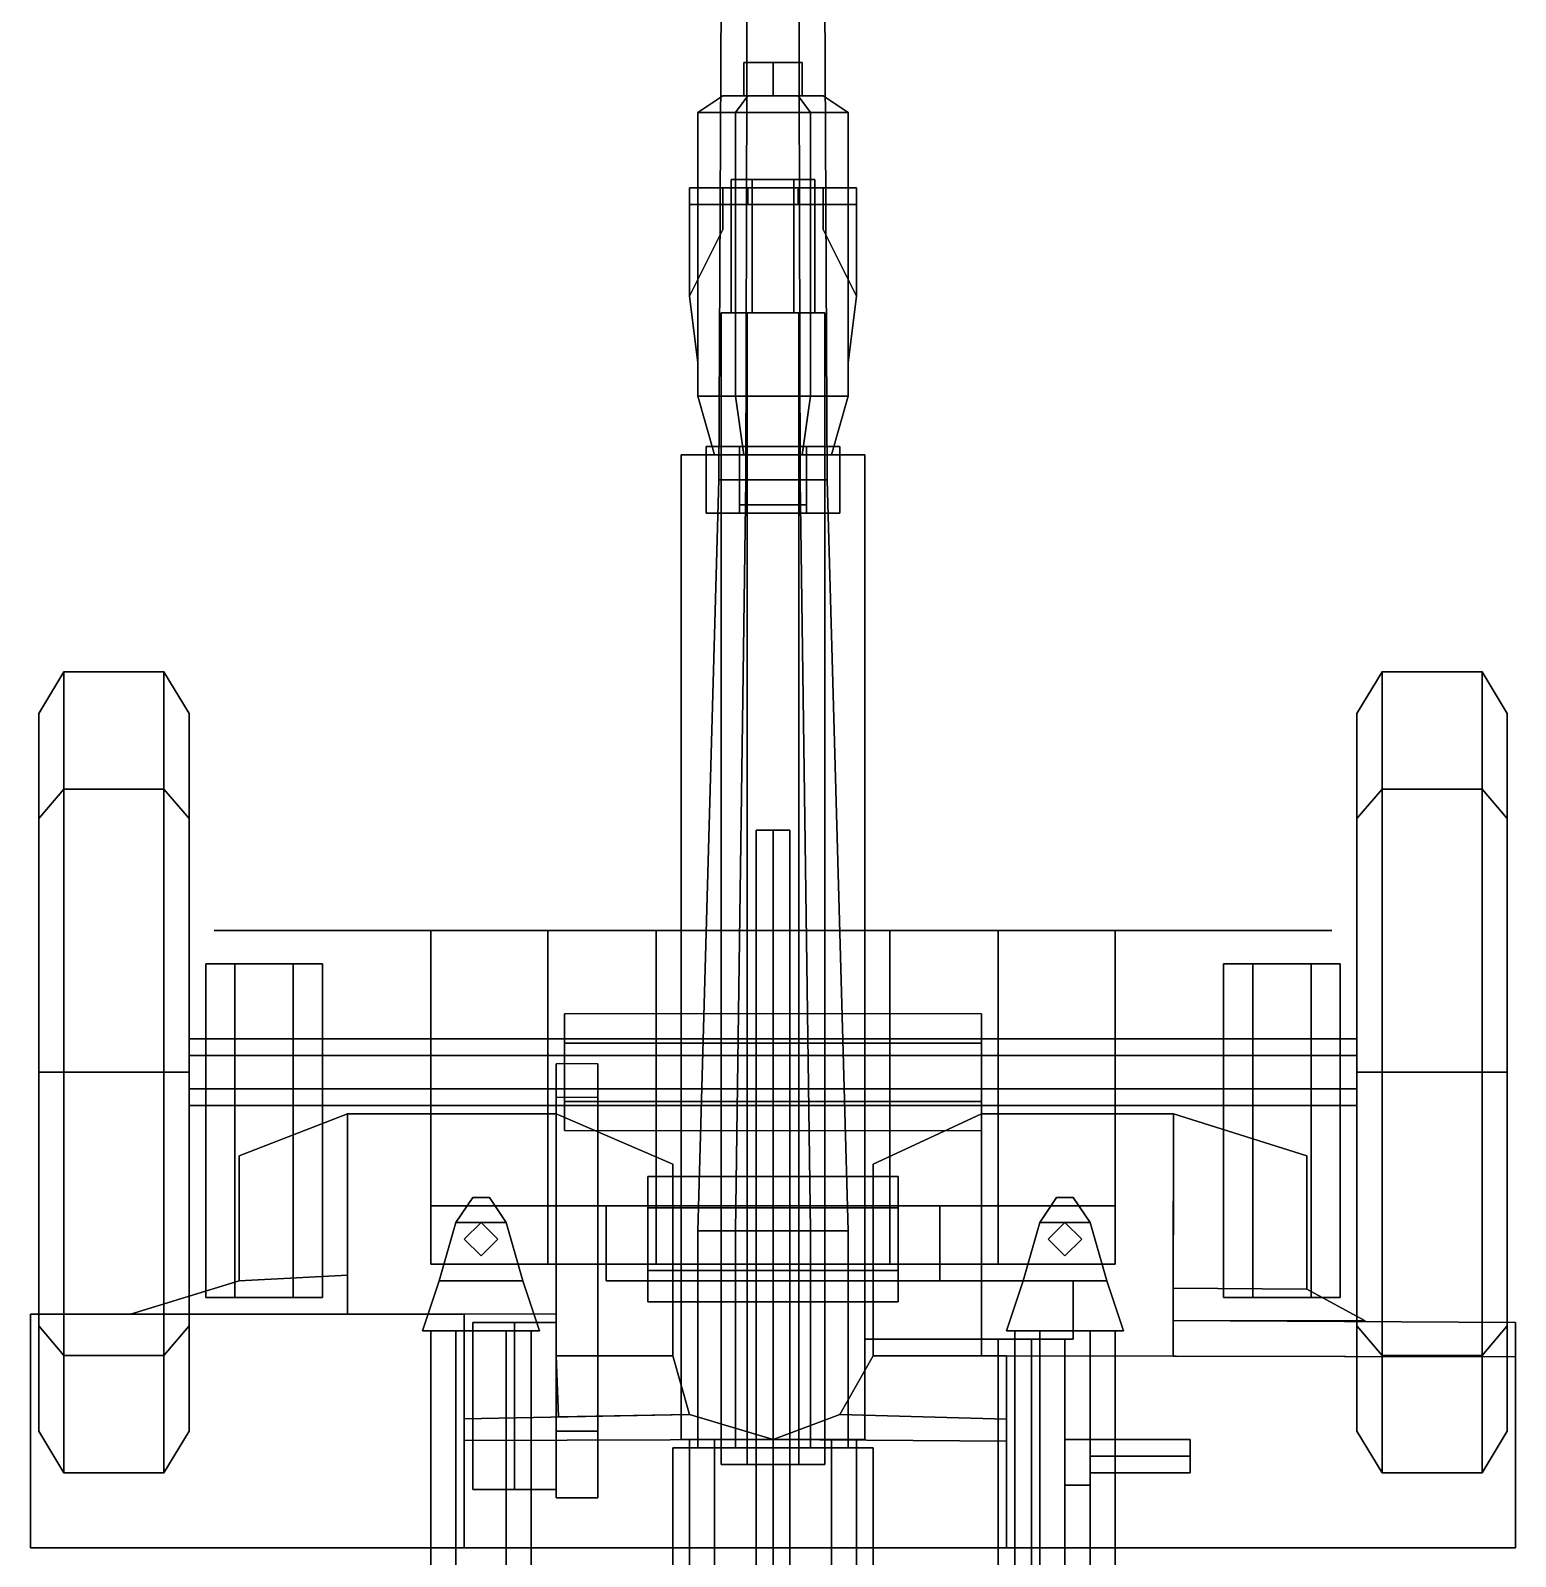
# Model space of a CAD drawing. Extents: x -0.89 to 0.89, y -3.56 to 4.01.
# Drawn here: x -0.89 to 0.89, y -0.38 to 1.448 of the extents above; entities that cross this region are included whole.
import ezdxf

# ---------------------------------------------------------------- set-up
doc = ezdxf.new("R2010")
doc.units = 0
doc.layers.get('0').update_dxf_attribs({"linetype": 'CONTINUOUS'})
for name, color, linetype in [('GUN', 1, 'CONTINUOUS'), ('GUNLEGS', 6, 'CONTINUOUS'), ('SHIELD', 4, 'CONTINUOUS'), ('SLEEVE', 5, 'CONTINUOUS'), ('WHEELS', 2, 'CONTINUOUS')]:
    doc.layers.add(name, color=color, linetype=linetype)

msp = doc.modelspace()

# ---------------------------------------------------------------- linework, layer by layer
for points in [[(-0.41, 0.37, 0.44), (-0.41, -0.03, 0.44), (-0.41, -0.03, 0.47), (-0.41, 0.37, 0.47)], [(0.41, 0.37, 0.47), (0.41, 0.37, 0.44), (-0.41, 0.37, 0.44), (-0.41, 0.37, 0.47)], [(-0.27, 0.37, 0.44), (-0.27, -0.03, 0.44), (-0.41, -0.03, 0.44), (-0.41, 0.37, 0.44)], [(-0.41, 0.37, 0.47), (-0.41, -0.03, 0.47), (0.41, -0.03, 0.47), (0.41, 0.37, 0.47)], [(0.27, 0.37, 0.44), (0.14, 0.37, 0.41), (-0.14, 0.37, 0.41), (-0.27, 0.37, 0.44)], [(-0.14, 0.37, 0.41), (-0.14, -0.03, 0.41), (-0.27, -0.03, 0.44), (-0.27, 0.37, 0.44)], [(0.14, 0.37, 0.41), (0.14, -0.03, 0.41), (-0.14, -0.03, 0.41), (-0.14, 0.37, 0.41)], [(0.27, -0.03, 0.44), (0.14, -0.03, 0.41), (0.14, 0.37, 0.41), (0.27, 0.37, 0.44)], [(0.41, 0.37, 0.44), (0.41, -0.03, 0.44), (0.27, -0.03, 0.44), (0.27, 0.37, 0.44)], [(0.41, -0.03, 0.47), (0.41, -0.03, 0.44), (0.41, 0.37, 0.44), (0.41, 0.37, 0.47)], [(-0.645, 0.33, 0.6506), (-0.68, 0.33, 0.59), (-0.68, -0.07, 0.59), (-0.645, -0.07, 0.6506)], [(-0.68, 0.33, 0.59), (-0.645, 0.33, 0.5294), (-0.645, -0.07, 0.5294), (-0.68, -0.07, 0.59)], [(-0.575, 0.33, 0.5294), (-0.645, 0.33, 0.5294), (-0.68, 0.33, 0.59), (-0.54, 0.33, 0.59)], [(-0.54, 0.33, 0.59), (-0.68, 0.33, 0.59), (-0.645, 0.33, 0.6506), (-0.575, 0.33, 0.6506)], [(-0.575, 0.33, 0.6506), (-0.645, 0.33, 0.6506), (-0.645, -0.07, 0.6506), (-0.575, -0.07, 0.6506)], [(-0.645, 0.33, 0.5294), (-0.575, 0.33, 0.5294), (-0.575, -0.07, 0.5294), (-0.645, -0.07, 0.5294)], [(-0.54, 0.33, 0.59), (-0.575, 0.33, 0.6506), (-0.575, -0.07, 0.6506), (-0.54, -0.07, 0.59)], [(-0.575, 0.33, 0.5294), (-0.54, 0.33, 0.59), (-0.54, -0.07, 0.59), (-0.575, -0.07, 0.5294)], [(0.575, 0.33, 0.6506), (0.54, 0.33, 0.59), (0.54, -0.07, 0.59), (0.575, -0.07, 0.6506)], [(0.54, 0.33, 0.59), (0.575, 0.33, 0.5294), (0.575, -0.07, 0.5294), (0.54, -0.07, 0.59)], [(0.68, 0.33, 0.59), (0.54, 0.33, 0.59), (0.575, 0.33, 0.6506), (0.645, 0.33, 0.6506)], [(0.645, 0.33, 0.5294), (0.575, 0.33, 0.5294), (0.54, 0.33, 0.59), (0.68, 0.33, 0.59)], [(0.645, 0.33, 0.6506), (0.575, 0.33, 0.6506), (0.575, -0.07, 0.6506), (0.645, -0.07, 0.6506)], [(0.575, 0.33, 0.5294), (0.645, 0.33, 0.5294), (0.645, -0.07, 0.5294), (0.575, -0.07, 0.5294)], [(0.68, 0.33, 0.59), (0.645, 0.33, 0.6506), (0.645, -0.07, 0.6506), (0.68, -0.07, 0.59)], [(0.645, 0.33, 0.5294), (0.68, 0.33, 0.59), (0.68, -0.07, 0.59), (0.645, -0.07, 0.5294)], [(0.25, 0.235, 0.5406), (0.25, 0.27, 0.47), (-0.25, 0.27, 0.47), (-0.25, 0.235, 0.5406)], [(-0.25, 0.165, 0.5406), (-0.25, 0.235, 0.5406), (-0.25, 0.27, 0.47), (-0.25, 0.13, 0.47)], [(0.25, 0.13, 0.47), (0.25, 0.27, 0.47), (0.25, 0.235, 0.5406), (0.25, 0.165, 0.5406)], [(0.25, 0.165, 0.5406), (0.25, 0.235, 0.5406), (-0.25, 0.235, 0.5406), (-0.25, 0.165, 0.5406)], [(-0.21, -0.23, 1.13), (-0.21, 0.21, 0.47), (-0.26, 0.21, 0.47), (-0.26, -0.23, 1.13)], [(-0.26, 0.21, 0.47), (-0.26, 0.17, 0.47), (-0.26, -0.31, 1.13), (-0.26, -0.23, 1.13)], [(-0.21, -0.31, 1.13), (-0.21, 0.17, 0.47), (-0.21, 0.21, 0.47), (-0.21, -0.23, 1.13)], [(-0.26, -0.31, 1.13), (-0.26, 0.17, 0.47), (-0.21, 0.17, 0.47), (-0.21, -0.31, 1.13)], [(0.25, 0.13, 0.47), (0.25, 0.165, 0.5406), (-0.25, 0.165, 0.5406), (-0.25, 0.13, 0.47)], [(0.15, 0.0375, 0.655), (0.15, 0.075, 0.59), (-0.15, 0.075, 0.59), (-0.15, 0.0375, 0.655)], [(0.15, 0.075, 0.59), (0.15, 0.0375, 0.525), (-0.15, 0.0375, 0.525), (-0.15, 0.075, 0.59)], [(-0.15, -0.0375, 0.655), (-0.15, 0.0375, 0.655), (-0.15, 0.075, 0.59), (-0.15, -0.075, 0.59)], [(-0.15, -0.075, 0.59), (-0.15, 0.075, 0.59), (-0.15, 0.0375, 0.525), (-0.15, -0.0375, 0.525)], [(0.15, -0.075, 0.59), (0.15, 0.075, 0.59), (0.15, 0.0375, 0.655), (0.15, -0.0375, 0.655)], [(0.15, -0.0375, 0.525), (0.15, 0.0375, 0.525), (0.15, 0.075, 0.59), (0.15, -0.075, 0.59)], [(0.41, 0.04, 0.55), (0.41, 0.04, 0.52), (-0.41, 0.04, 0.52), (-0.41, 0.04, 0.55)], [(-0.41, 0.04, 0.52), (-0.41, -0.03, 0.52), (-0.41, -0.03, 0.55), (-0.41, 0.04, 0.55)], [(0.41, 0.04, 0.52), (0.41, -0.03, 0.52), (-0.41, -0.03, 0.52), (-0.41, 0.04, 0.52)], [(-0.41, 0.04, 0.55), (-0.41, -0.03, 0.55), (0.41, -0.03, 0.55), (0.41, 0.04, 0.55)], [(0.15, -0.0375, 0.655), (0.15, 0.0375, 0.655), (-0.15, 0.0375, 0.655), (-0.15, -0.0375, 0.655)], [(0.15, 0.0375, 0.525), (0.15, -0.0375, 0.525), (-0.15, -0.0375, 0.525), (-0.15, 0.0375, 0.525)], [(0.41, -0.03, 0.55), (0.41, -0.03, 0.52), (0.41, 0.04, 0.52), (0.41, 0.04, 0.55)], [(-0.35, 0.02, 0.38), (-0.37, 0, 0.38), (-0.37, 0, 0.64), (-0.35, 0.02, 0.64)], [(-0.37, 0, 0.64), (-0.35, -0.02, 0.64), (-0.33, 0, 0.64), (-0.35, 0.02, 0.64)], [(-0.35, -0.02, 0.38), (-0.37, 0, 0.38), (-0.35, 0.02, 0.38), (-0.33, 0, 0.38)], [(-0.33, 0, 0.38), (-0.35, 0.02, 0.38), (-0.35, 0.02, 0.64), (-0.33, 0, 0.64)], [(0.35, 0.02, 0.38), (0.33, 0, 0.38), (0.33, 0, 0.64), (0.35, 0.02, 0.64)], [(0.35, -0.02, 0.38), (0.33, 0, 0.38), (0.35, 0.02, 0.38), (0.37, 0, 0.38)], [(0.33, 0, 0.64), (0.35, -0.02, 0.64), (0.37, 0, 0.64), (0.35, 0.02, 0.64)], [(0.37, 0, 0.38), (0.35, 0.02, 0.38), (0.35, 0.02, 0.64), (0.37, 0, 0.64)], [(-0.37, 0, 0.38), (-0.35, -0.02, 0.38), (-0.35, -0.02, 0.64), (-0.37, 0, 0.64)], [(-0.35, -0.02, 0.38), (-0.33, 0, 0.38), (-0.33, 0, 0.64), (-0.35, -0.02, 0.64)], [(0.33, 0, 0.38), (0.35, -0.02, 0.38), (0.35, -0.02, 0.64), (0.33, 0, 0.64)], [(0.35, -0.02, 0.38), (0.37, 0, 0.38), (0.37, 0, 0.64), (0.35, -0.02, 0.64)], [(-0.41, -0.03, 0.47), (-0.41, -0.03, 0.44), (0.41, -0.03, 0.44), (0.41, -0.03, 0.47)], [(-0.41, -0.03, 0.55), (-0.41, -0.03, 0.52), (0.41, -0.03, 0.52), (0.41, -0.03, 0.55)], [(-0.27, -0.03, 0.44), (-0.14, -0.03, 0.41), (0.14, -0.03, 0.41), (0.27, -0.03, 0.44)], [(0.15, -0.075, 0.59), (0.15, -0.0375, 0.655), (-0.15, -0.0375, 0.655), (-0.15, -0.075, 0.59)], [(0.15, -0.0375, 0.525), (0.15, -0.075, 0.59), (-0.15, -0.075, 0.59), (-0.15, -0.0375, 0.525)], [(-0.54, -0.07, 0.59), (-0.68, -0.07, 0.59), (-0.645, -0.07, 0.5294), (-0.575, -0.07, 0.5294)], [(-0.575, -0.07, 0.6506), (-0.645, -0.07, 0.6506), (-0.68, -0.07, 0.59), (-0.54, -0.07, 0.59)], [(0.645, -0.07, 0.6506), (0.575, -0.07, 0.6506), (0.54, -0.07, 0.59), (0.68, -0.07, 0.59)], [(0.68, -0.07, 0.59), (0.54, -0.07, 0.59), (0.575, -0.07, 0.5294), (0.645, -0.07, 0.5294)], [(-0.31, -0.1, 1.16), (-0.36, -0.1, 1.11), (-0.36, -0.3, 1.11), (-0.31, -0.3, 1.16)], [(-0.36, -0.1, 1.11), (-0.31, -0.1, 1.06), (-0.31, -0.3, 1.06), (-0.36, -0.3, 1.11)], [(-0.31, -0.1, 1.06), (-0.36, -0.1, 1.11), (-0.31, -0.1, 1.16), (-0.26, -0.1, 1.11)], [(-0.26, -0.1, 1.11), (-0.31, -0.1, 1.16), (-0.31, -0.3, 1.16), (-0.26, -0.3, 1.11)], [(-0.31, -0.1, 1.06), (-0.26, -0.1, 1.11), (-0.26, -0.3, 1.11), (-0.31, -0.3, 1.06)], [(-0.26, -0.23, 1.13), (-0.26, -0.31, 1.13), (-0.21, -0.31, 1.13), (-0.21, -0.23, 1.13)], [(-0.36, -0.3, 1.11), (-0.31, -0.3, 1.06), (-0.26, -0.3, 1.11), (-0.31, -0.3, 1.16)]]:
    msp.add_3dface(points)
at = {"layer": 'GUN'}
for points in [[(-0.025, 3.96, 0.9633), (-0.05, 3.96, 0.92), (-0.065, 0.91, 0.92), (-0.0325, 0.91, 0.9763)], [(-0.05, 3.96, 0.92), (-0.025, 3.96, 0.8767), (-0.0325, 0.91, 0.8637), (-0.065, 0.91, 0.92)], [(0.025, 3.96, 0.9633), (-0.025, 3.96, 0.9633), (-0.0325, 0.91, 0.9763), (0.0325, 0.91, 0.9763)], [(-0.025, 3.96, 0.8767), (0.025, 3.96, 0.8767), (0.0325, 0.91, 0.8637), (-0.0325, 0.91, 0.8637)], [(0.05, 3.96, 0.92), (0.025, 3.96, 0.9633), (0.0325, 0.91, 0.9763), (0.065, 0.91, 0.92)], [(0.025, 3.96, 0.8767), (0.05, 3.96, 0.92), (0.065, 0.91, 0.92), (0.0325, 0.91, 0.8637)], [(-0.0325, 0.91, 0.9763), (-0.065, 0.91, 0.92), (-0.09, 0.01, 0.92), (-0.045, 0.01, 0.9979)], [(-0.065, 0.91, 0.92), (-0.0325, 0.91, 0.8637), (-0.045, 0.01, 0.8421), (-0.09, 0.01, 0.92)], [(0.0325, 0.91, 0.9763), (-0.0325, 0.91, 0.9763), (-0.045, 0.01, 0.9979), (0.045, 0.01, 0.9979)], [(-0.0325, 0.91, 0.8637), (0.0325, 0.91, 0.8637), (0.045, 0.01, 0.8421), (-0.045, 0.01, 0.8421)], [(0.065, 0.91, 0.92), (0.0325, 0.91, 0.9763), (0.045, 0.01, 0.9979), (0.09, 0.01, 0.92)], [(0.0325, 0.91, 0.8637), (0.065, 0.91, 0.92), (0.09, 0.01, 0.92), (0.045, 0.01, 0.8421)], [(0, 0.49, 1.12), (-0.02, 0.49, 1.1), (-0.02, -0.42, 1.1), (0, -0.42, 1.12)], [(-0.02, 0.49, 1.1), (0, 0.49, 1.08), (0, -0.42, 1.08), (-0.02, -0.42, 1.1)], [(0.02, 0.49, 1.1), (0, 0.49, 1.12), (0, -0.42, 1.12), (0.02, -0.42, 1.1)], [(0, 0.49, 1.08), (0.02, 0.49, 1.1), (0.02, -0.42, 1.1), (0, -0.42, 1.08)], [(-0.045, 0.01, 0.9979), (-0.09, 0.01, 0.92), (-0.09, -0.25, 0.92), (-0.045, -0.25, 0.9979)], [(-0.09, 0.01, 0.92), (-0.045, 0.01, 0.8421), (-0.045, -0.25, 0.8421), (-0.09, -0.25, 0.92)], [(0.045, 0.01, 0.9979), (-0.045, 0.01, 0.9979), (-0.045, -0.25, 0.9979), (0.045, -0.25, 0.9979)], [(-0.045, 0.01, 0.8421), (0.045, 0.01, 0.8421), (0.045, -0.25, 0.8421), (-0.045, -0.25, 0.8421)], [(0.09, 0.01, 0.92), (0.045, 0.01, 0.9979), (0.045, -0.25, 0.9979), (0.09, -0.25, 0.92)], [(0.045, 0.01, 0.8421), (0.09, 0.01, 0.92), (0.09, -0.25, 0.92), (0.045, -0.25, 0.8421)], [(0.12, -0.25, 1.04), (0.12, -0.25, 0.8), (-0.12, -0.25, 0.8), (-0.12, -0.25, 1.04)], [(-0.12, -0.25, 1.04), (-0.12, -0.25, 0.8), (-0.12, -0.42, 0.8), (-0.12, -0.42, 1.04)], [(-0.12, -0.25, 0.8), (0.12, -0.25, 0.8), (0.12, -0.42, 0.8), (-0.12, -0.42, 0.8)], [(-0.12, -0.42, 1.04), (0.12, -0.42, 1.04), (0.12, -0.25, 1.04), (-0.12, -0.25, 1.04)], [(0.12, -0.42, 1.04), (0.12, -0.42, 0.8), (0.12, -0.25, 0.8), (0.12, -0.25, 1.04)]]:
    msp.add_3dface(points, dxfattribs=at)
at = {"layer": 'GUNLEGS'}
for points in [[(-0.36, 0.05, 0.4), (-0.38, 0.02, 0.4), (-0.38, 0.02, 0.43), (-0.36, 0.05, 0.43)], [(-0.34, 0.05, 0.4), (-0.32, 0.02, 0.4), (-0.38, 0.02, 0.4), (-0.36, 0.05, 0.4)], [(-0.36, 0.05, 0.43), (-0.38, 0.02, 0.43), (-0.32, 0.02, 0.43), (-0.34, 0.05, 0.43)], [(-0.36, 0.05, 0.59), (-0.38, 0.02, 0.59), (-0.38, 0.02, 0.62), (-0.36, 0.05, 0.62)], [(-0.34, 0.05, 0.59), (-0.32, 0.02, 0.59), (-0.38, 0.02, 0.59), (-0.36, 0.05, 0.59)], [(-0.36, 0.05, 0.62), (-0.38, 0.02, 0.62), (-0.32, 0.02, 0.62), (-0.34, 0.05, 0.62)], [(-0.34, 0.05, 0.43), (-0.34, 0.05, 0.4), (-0.36, 0.05, 0.4), (-0.36, 0.05, 0.43)], [(-0.34, 0.05, 0.62), (-0.34, 0.05, 0.59), (-0.36, 0.05, 0.59), (-0.36, 0.05, 0.62)], [(-0.32, 0.02, 0.43), (-0.32, 0.02, 0.4), (-0.34, 0.05, 0.4), (-0.34, 0.05, 0.43)], [(-0.32, 0.02, 0.62), (-0.32, 0.02, 0.59), (-0.34, 0.05, 0.59), (-0.34, 0.05, 0.62)], [(0.34, 0.05, 0.62), (0.32, 0.02, 0.62), (0.38, 0.02, 0.62), (0.36, 0.05, 0.62)], [(0.36, 0.05, 0.59), (0.38, 0.02, 0.59), (0.32, 0.02, 0.59), (0.34, 0.05, 0.59)], [(0.34, 0.05, 0.59), (0.32, 0.02, 0.59), (0.32, 0.02, 0.62), (0.34, 0.05, 0.62)], [(0.34, 0.05, 0.43), (0.32, 0.02, 0.43), (0.38, 0.02, 0.43), (0.36, 0.05, 0.43)], [(0.36, 0.05, 0.4), (0.38, 0.02, 0.4), (0.32, 0.02, 0.4), (0.34, 0.05, 0.4)], [(0.34, 0.05, 0.4), (0.32, 0.02, 0.4), (0.32, 0.02, 0.43), (0.34, 0.05, 0.43)], [(0.36, 0.05, 0.62), (0.36, 0.05, 0.59), (0.34, 0.05, 0.59), (0.34, 0.05, 0.62)], [(0.36, 0.05, 0.43), (0.36, 0.05, 0.4), (0.34, 0.05, 0.4), (0.34, 0.05, 0.43)], [(0.38, 0.02, 0.62), (0.38, 0.02, 0.59), (0.36, 0.05, 0.59), (0.36, 0.05, 0.62)], [(0.38, 0.02, 0.43), (0.38, 0.02, 0.4), (0.36, 0.05, 0.4), (0.36, 0.05, 0.43)], [(-0.38, 0.02, 0.4), (-0.4, -0.05, 0.4), (-0.4, -0.05, 0.43), (-0.38, 0.02, 0.43)], [(-0.32, 0.02, 0.4), (-0.3, -0.05, 0.4), (-0.4, -0.05, 0.4), (-0.38, 0.02, 0.4)], [(-0.38, 0.02, 0.43), (-0.4, -0.05, 0.43), (-0.3, -0.05, 0.43), (-0.32, 0.02, 0.43)], [(-0.38, 0.02, 0.59), (-0.4, -0.05, 0.59), (-0.4, -0.05, 0.62), (-0.38, 0.02, 0.62)], [(-0.32, 0.02, 0.59), (-0.3, -0.05, 0.59), (-0.4, -0.05, 0.59), (-0.38, 0.02, 0.59)], [(-0.38, 0.02, 0.62), (-0.4, -0.05, 0.62), (-0.3, -0.05, 0.62), (-0.32, 0.02, 0.62)], [(-0.3, -0.05, 0.43), (-0.3, -0.05, 0.4), (-0.32, 0.02, 0.4), (-0.32, 0.02, 0.43)], [(-0.3, -0.05, 0.62), (-0.3, -0.05, 0.59), (-0.32, 0.02, 0.59), (-0.32, 0.02, 0.62)], [(0.32, 0.02, 0.62), (0.3, -0.05, 0.62), (0.4, -0.05, 0.62), (0.38, 0.02, 0.62)], [(0.38, 0.02, 0.59), (0.4, -0.05, 0.59), (0.3, -0.05, 0.59), (0.32, 0.02, 0.59)], [(0.32, 0.02, 0.59), (0.3, -0.05, 0.59), (0.3, -0.05, 0.62), (0.32, 0.02, 0.62)], [(0.32, 0.02, 0.43), (0.3, -0.05, 0.43), (0.4, -0.05, 0.43), (0.38, 0.02, 0.43)], [(0.38, 0.02, 0.4), (0.4, -0.05, 0.4), (0.3, -0.05, 0.4), (0.32, 0.02, 0.4)], [(0.32, 0.02, 0.4), (0.3, -0.05, 0.4), (0.3, -0.05, 0.43), (0.32, 0.02, 0.43)], [(0.4, -0.05, 0.62), (0.4, -0.05, 0.59), (0.38, 0.02, 0.59), (0.38, 0.02, 0.62)], [(0.4, -0.05, 0.43), (0.4, -0.05, 0.4), (0.38, 0.02, 0.4), (0.38, 0.02, 0.43)], [(-0.4, -0.05, 0.4), (-0.42, -0.11, 0.42), (-0.42, -0.11, 0.56), (-0.4, -0.05, 0.62)], [(-0.4, -0.05, 0.62), (-0.42, -0.11, 0.56), (-0.28, -0.11, 0.56), (-0.3, -0.05, 0.62)], [(-0.3, -0.05, 0.4), (-0.28, -0.11, 0.42), (-0.42, -0.11, 0.42), (-0.4, -0.05, 0.4)], [(-0.3, -0.05, 0.59), (-0.3, -0.05, 0.43), (-0.4, -0.05, 0.43), (-0.4, -0.05, 0.59)], [(-0.28, -0.11, 0.56), (-0.28, -0.11, 0.42), (-0.3, -0.05, 0.4), (-0.3, -0.05, 0.62)], [(0.4, -0.05, 0.4), (0.42, -0.11, 0.42), (0.28, -0.11, 0.42), (0.3, -0.05, 0.4)], [(0.3, -0.05, 0.62), (0.28, -0.11, 0.56), (0.42, -0.11, 0.56), (0.4, -0.05, 0.62)], [(0.3, -0.05, 0.4), (0.28, -0.11, 0.42), (0.28, -0.11, 0.56), (0.3, -0.05, 0.62)], [(0.4, -0.05, 0.59), (0.4, -0.05, 0.43), (0.3, -0.05, 0.43), (0.3, -0.05, 0.59)], [(0.42, -0.11, 0.56), (0.42, -0.11, 0.42), (0.4, -0.05, 0.4), (0.4, -0.05, 0.62)], [(-0.42, -0.11, 0.56), (-0.42, -0.11, 0.42), (-0.28, -0.11, 0.42), (-0.28, -0.11, 0.56)], [(-0.38, -0.11, 0.542), (-0.41, -0.11, 0.49), (-0.41, -3.25, 0.49), (-0.38, -3.21, 0.542)], [(-0.41, -0.11, 0.49), (-0.38, -0.11, 0.438), (-0.38, -3.29, 0.438), (-0.41, -3.25, 0.49)], [(-0.32, -0.11, 0.542), (-0.38, -0.11, 0.542), (-0.38, -3.21, 0.542), (-0.32, -3.21, 0.542)], [(-0.38, -0.11, 0.438), (-0.32, -0.11, 0.438), (-0.32, -3.29, 0.438), (-0.38, -3.29, 0.438)], [(-0.29, -0.11, 0.49), (-0.32, -0.11, 0.542), (-0.32, -3.21, 0.542), (-0.29, -3.25, 0.49)], [(-0.32, -0.11, 0.438), (-0.29, -0.11, 0.49), (-0.29, -3.25, 0.49), (-0.32, -3.29, 0.438)], [(0.28, -0.11, 0.56), (0.28, -0.11, 0.42), (0.42, -0.11, 0.42), (0.42, -0.11, 0.56)], [(0.29, -0.11, 0.49), (0.32, -0.11, 0.438), (0.32, -3.29, 0.438), (0.29, -3.25, 0.49)], [(0.32, -0.11, 0.542), (0.29, -0.11, 0.49), (0.29, -3.25, 0.49), (0.32, -3.21, 0.542)], [(0.32, -0.11, 0.438), (0.38, -0.11, 0.438), (0.38, -3.29, 0.438), (0.32, -3.29, 0.438)], [(0.38, -0.11, 0.542), (0.32, -0.11, 0.542), (0.32, -3.21, 0.542), (0.38, -3.21, 0.542)], [(0.38, -0.11, 0.438), (0.41, -0.11, 0.49), (0.41, -3.25, 0.49), (0.38, -3.29, 0.438)], [(0.41, -0.11, 0.49), (0.38, -0.11, 0.542), (0.38, -3.21, 0.542), (0.41, -3.25, 0.49)]]:
    msp.add_3dface(points, dxfattribs=at)
at = {"layer": 'SHIELD'}
for points in [[(-0.67, 0.37, 0.13), (0.67, 0.37, 0.13), (0.67, 0.37, 0.42), (-0.67, 0.37, 0.42)], [(-0.67, 0.37, 0.42), (0.67, 0.37, 0.42), (0.67, 0.37, 0.13), (-0.67, 0.37, 0.13)], [(-0.64, 0.1, 0.74), (-0.51, 0.15, 0.67), (-0.51, -0.0433, 0.976), (-0.64, -0.05, 0.97)], [(-0.64, -0.05, 0.97), (-0.51, -0.0433, 0.976), (-0.51, 0.15, 0.67), (-0.64, 0.1, 0.74)], [(-0.51, -0.09, 1.05), (-0.26, -0.0897, 1.0501), (-0.26, 0.15, 0.67), (-0.51, 0.15, 0.67)], [(-0.51, 0.15, 0.67), (-0.26, 0.15, 0.67), (-0.26, -0.0897, 1.0501), (-0.51, -0.09, 1.05)], [(-0.26, 0.15, 0.67), (-0.12, 0.09, 0.76), (-0.12, -0.14, 1.13), (-0.26, -0.14, 1.13)], [(-0.26, -0.14, 1.13), (-0.12, -0.14, 1.13), (-0.12, 0.09, 0.76), (-0.26, 0.15, 0.67)], [(0.12, -0.14, 1.13), (0.25, -0.14, 1.13), (0.25, 0.15, 0.67), (0.12, 0.09, 0.76)], [(0.12, 0.09, 0.76), (0.25, 0.15, 0.67), (0.25, -0.14, 1.13), (0.12, -0.14, 1.13)], [(0.25, 0.15, 0.67), (0.48, 0.15, 0.67), (0.4795, -0.1404, 1.13), (0.25, -0.14, 1.13)], [(0.25, -0.14, 1.13), (0.4795, -0.1404, 1.13), (0.48, 0.15, 0.67), (0.25, 0.15, 0.67)], [(0.48, 0.15, 0.67), (0.64, 0.1, 0.74), (0.64, -0.06, 1), (0.4796, -0.0589, 1.001)], [(0.4796, -0.0589, 1.001), (0.64, -0.06, 1), (0.64, 0.1, 0.74), (0.48, 0.15, 0.67)], [(-0.64, -0.05, 0.97), (-0.51, -0.0433, 0.976), (-0.51, -0.09, 1.05), (-0.77, -0.09, 1.05)], [(-0.77, -0.09, 1.05), (-0.51, -0.09, 1.05), (-0.51, -0.0433, 0.976), (-0.64, -0.05, 0.97)], [(0.4796, -0.0976, 1.0622), (0.7099, -0.0981, 1.0619), (0.64, -0.06, 1), (0.4796, -0.0589, 1.001)], [(0.4796, -0.0589, 1.001), (0.64, -0.06, 1), (0.7099, -0.0981, 1.0619), (0.4796, -0.0976, 1.0622)], [(-0.89, -0.37, 1.51), (-0.37, -0.37, 1.51), (-0.37, -0.09, 1.05), (-0.89, -0.09, 1.05)], [(-0.89, -0.09, 1.05), (-0.37, -0.09, 1.05), (-0.37, -0.37, 1.51), (-0.89, -0.37, 1.51)], [(0.4796, -0.0976, 1.0622), (0.89, -0.1, 1.06), (0.89, -0.1412, 1.13), (0.4795, -0.1404, 1.13)], [(0.4795, -0.1404, 1.13), (0.89, -0.1412, 1.13), (0.89, -0.1, 1.06), (0.4796, -0.0976, 1.0622)], [(-0.2572, -0.2131, 1.2576), (-0.1, -0.21, 1.26), (-0.12, -0.14, 1.13), (-0.26, -0.14, 1.13)], [(-0.26, -0.14, 1.13), (-0.12, -0.14, 1.13), (-0.1, -0.21, 1.26), (-0.2572, -0.2131, 1.2576)], [(0.08, -0.21, 1.26), (0.28, -0.2157, 1.255), (0.28, -0.14, 1.13), (0.12, -0.14, 1.13)], [(0.12, -0.14, 1.13), (0.28, -0.14, 1.13), (0.28, -0.2157, 1.255), (0.08, -0.21, 1.26)], [(0.28, -0.14, 1.13), (0.89, -0.1412, 1.13), (0.89, -0.37, 1.51), (0.28, -0.37, 1.51)], [(0.28, -0.37, 1.51), (0.89, -0.37, 1.51), (0.89, -0.1412, 1.13), (0.28, -0.14, 1.13)], [(-0.37, -0.2415, 1.2988), (0, -0.24, 1.3), (-0.1, -0.21, 1.26), (-0.37, -0.2154, 1.2559)], [(-0.37, -0.2154, 1.2559), (-0.1, -0.21, 1.26), (0, -0.24, 1.3), (-0.37, -0.2415, 1.2988)], [(0.08, -0.21, 1.26), (0.28, -0.2157, 1.255), (0.28, -0.242, 1.2985), (0, -0.24, 1.3)], [(0, -0.24, 1.3), (0.28, -0.242, 1.2985), (0.28, -0.2157, 1.255), (0.08, -0.21, 1.26)], [(-0.37, -0.2415, 1.2988), (0, -0.24, 1.3), (0, -0.37, 1.51), (-0.37, -0.37, 1.51)], [(-0.37, -0.37, 1.51), (0, -0.37, 1.51), (0, -0.24, 1.3), (-0.37, -0.2415, 1.2988)], [(0, -0.37, 1.51), (0.28, -0.37, 1.51), (0.28, -0.242, 1.2985), (0, -0.24, 1.3)], [(0, -0.24, 1.3), (0.28, -0.242, 1.2985), (0.28, -0.37, 1.51), (0, -0.37, 1.51)]]:
    msp.add_3dface(points, dxfattribs=at)
at = {"layer": 'SLEEVE'}
for points in [[(0, 1.41, 0.805), (-0.035, 1.41, 0.77), (-0.035, 1.37, 0.77), (0, 1.37, 0.805)], [(-0.035, 1.41, 0.77), (0, 1.41, 0.735), (0, 1.37, 0.735), (-0.035, 1.37, 0.77)], [(0.035, 1.41, 0.77), (0, 1.41, 0.735), (-0.035, 1.41, 0.77), (0, 1.41, 0.805)], [(0.035, 1.41, 0.77), (0, 1.41, 0.805), (0, 1.37, 0.805), (0.035, 1.37, 0.77)], [(0, 1.41, 0.735), (0.035, 1.41, 0.77), (0.035, 1.37, 0.77), (0, 1.37, 0.735)], [(-0.045, 1.35, 0.6821), (-0.09, 1.35, 0.76), (-0.06, 1.37, 0.76), (-0.03, 1.37, 0.708)], [(-0.09, 1.35, 0.76), (-0.045, 1.35, 0.8379), (-0.03, 1.37, 0.812), (-0.06, 1.37, 0.76)], [(-0.03, 1.37, 0.812), (0.03, 1.37, 0.812), (0.06, 1.37, 0.76), (-0.06, 1.37, 0.76)], [(-0.06, 1.37, 0.76), (0.06, 1.37, 0.76), (0.03, 1.37, 0.708), (-0.03, 1.37, 0.708)], [(0.045, 1.35, 0.6821), (-0.045, 1.35, 0.6821), (-0.03, 1.37, 0.708), (0.03, 1.37, 0.708)], [(-0.045, 1.35, 0.8379), (0.045, 1.35, 0.8379), (0.03, 1.37, 0.812), (-0.03, 1.37, 0.812)], [(0.09, 1.35, 0.76), (0.045, 1.35, 0.6821), (0.03, 1.37, 0.708), (0.06, 1.37, 0.76)], [(0.045, 1.35, 0.8379), (0.09, 1.35, 0.76), (0.06, 1.37, 0.76), (0.03, 1.37, 0.812)], [(-0.045, 1.35, 0.8379), (-0.09, 1.35, 0.76), (-0.09, 1.01, 0.76), (-0.045, 1.01, 0.8379)], [(-0.09, 1.35, 0.76), (-0.045, 1.35, 0.6821), (-0.045, 1.01, 0.6821), (-0.09, 1.01, 0.76)], [(0.045, 1.35, 0.8379), (-0.045, 1.35, 0.8379), (-0.045, 1.01, 0.8379), (0.045, 1.01, 0.8379)], [(-0.045, 1.35, 0.6821), (0.045, 1.35, 0.6821), (0.045, 1.01, 0.6821), (-0.045, 1.01, 0.6821)], [(0.09, 1.35, 0.76), (0.045, 1.35, 0.8379), (0.045, 1.01, 0.8379), (0.09, 1.01, 0.76)], [(0.045, 1.35, 0.6821), (0.09, 1.35, 0.76), (0.09, 1.01, 0.76), (0.045, 1.01, 0.6821)], [(-0.025, 1.27, 1.1533), (-0.05, 1.27, 1.11), (-0.05, 1.11, 1.11), (-0.025, 1.11, 1.1533)], [(-0.05, 1.27, 1.11), (-0.025, 1.27, 1.0667), (-0.025, 1.11, 1.0667), (-0.05, 1.11, 1.11)], [(0.05, 1.27, 1.11), (-0.05, 1.27, 1.11), (-0.025, 1.27, 1.1533), (0.025, 1.27, 1.1533)], [(0.025, 1.27, 1.0667), (-0.025, 1.27, 1.0667), (-0.05, 1.27, 1.11), (0.05, 1.27, 1.11)], [(0.025, 1.27, 1.1533), (-0.025, 1.27, 1.1533), (-0.025, 1.11, 1.1533), (0.025, 1.11, 1.1533)], [(-0.025, 1.27, 1.0667), (0.025, 1.27, 1.0667), (0.025, 1.11, 1.0667), (-0.025, 1.11, 1.0667)], [(0.05, 1.27, 1.11), (0.025, 1.27, 1.1533), (0.025, 1.11, 1.1533), (0.05, 1.11, 1.11)], [(0.025, 1.27, 1.0667), (0.05, 1.27, 1.11), (0.05, 1.11, 1.11), (0.025, 1.11, 1.0667)], [(0.1, 1.26, 0.92), (0.09, 1.26, 0.76), (-0.09, 1.26, 0.76), (-0.1, 1.26, 0.92)], [(0.06, 1.26, 1.11), (0.1, 1.26, 0.92), (-0.1, 1.26, 0.92), (-0.06, 1.26, 1.11)], [(-0.1, 1.26, 0.92), (-0.1, 1.13, 0.92), (-0.09, 1.05, 0.76), (-0.09, 1.26, 0.76)], [(-0.1, 1.26, 0.92), (-0.1, 1.13, 0.92), (-0.06, 1.21, 1.11), (-0.06, 1.26, 1.11)], [(-0.06, 1.26, 1.11), (-0.06, 1.21, 1.11), (-0.1, 1.13, 0.92), (-0.1, 1.26, 0.92)], [(0.09, 1.26, 0.76), (0.09, 1.24, 0.76), (-0.09, 1.24, 0.76), (-0.09, 1.26, 0.76)], [(-0.06, 1.26, 1.11), (-0.06, 1.24, 1.11), (-0.03, 1.24, 1.16), (-0.03, 1.26, 1.16)], [(0.03, 1.26, 1.16), (0.06, 1.26, 1.11), (-0.06, 1.26, 1.11), (-0.03, 1.26, 1.16)], [(-0.03, 1.26, 1.16), (-0.03, 1.24, 1.16), (0.03, 1.24, 1.16), (0.03, 1.26, 1.16)], [(0.03, 1.24, 1.16), (0.06, 1.24, 1.11), (0.06, 1.26, 1.11), (0.03, 1.26, 1.16)], [(0.1, 1.26, 0.92), (0.1, 1.13, 0.92), (0.06, 1.21, 1.11), (0.06, 1.26, 1.11)], [(0.06, 1.26, 1.11), (0.06, 1.21, 1.11), (0.1, 1.13, 0.92), (0.1, 1.26, 0.92)], [(0.09, 1.26, 0.76), (0.09, 1.05, 0.76), (0.1, 1.13, 0.92), (0.1, 1.26, 0.92)], [(-0.1, 1.24, 0.92), (-0.09, 1.24, 0.76), (0.09, 1.24, 0.76), (0.1, 1.24, 0.92)], [(-0.06, 1.24, 1.11), (-0.1, 1.24, 0.92), (0.1, 1.24, 0.92), (0.06, 1.24, 1.11)], [(-0.09, 1.24, 0.76), (-0.09, 1.05, 0.76), (-0.1, 1.13, 0.92), (-0.1, 1.24, 0.92)], [(-0.03, 1.24, 1.16), (-0.06, 1.24, 1.11), (0.06, 1.24, 1.11), (0.03, 1.24, 1.16)], [(0.1, 1.24, 0.92), (0.1, 1.13, 0.92), (0.09, 1.05, 0.76), (0.09, 1.24, 0.76)], [(-0.031, 1.11, 1.1737), (-0.062, 1.11, 1.12), (-0.062, -0.27, 1.12), (-0.031, -0.27, 1.1737)], [(-0.062, 1.11, 1.12), (-0.031, 1.11, 1.0663), (-0.031, -0.27, 1.0663), (-0.062, -0.27, 1.12)], [(0.062, 1.11, 1.12), (-0.062, 1.11, 1.12), (-0.031, 1.11, 1.1737), (0.031, 1.11, 1.1737)], [(0.031, 1.11, 1.0663), (-0.031, 1.11, 1.0663), (-0.062, 1.11, 1.12), (0.062, 1.11, 1.12)], [(0.031, 1.11, 1.1737), (-0.031, 1.11, 1.1737), (-0.031, -0.27, 1.1737), (0.031, -0.27, 1.1737)], [(-0.031, 1.11, 1.0663), (0.031, 1.11, 1.0663), (0.031, -0.27, 1.0663), (-0.031, -0.27, 1.0663)], [(0.062, 1.11, 1.12), (0.031, 1.11, 1.1737), (0.031, -0.27, 1.1737), (0.062, -0.27, 1.12)], [(0.031, 1.11, 1.0663), (0.062, 1.11, 1.12), (0.062, -0.27, 1.12), (0.031, -0.27, 1.0663)], [(-0.045, 1.01, 0.8379), (-0.09, 1.01, 0.76), (-0.07, 0.94, 0.76), (-0.035, 0.94, 0.8206)], [(-0.09, 1.01, 0.76), (-0.045, 1.01, 0.6821), (-0.035, 0.94, 0.6994), (-0.07, 0.94, 0.76)], [(0.045, 1.01, 0.8379), (-0.045, 1.01, 0.8379), (-0.035, 0.94, 0.8206), (0.035, 0.94, 0.8206)], [(-0.045, 1.01, 0.6821), (0.045, 1.01, 0.6821), (0.035, 0.94, 0.6994), (-0.035, 0.94, 0.6994)], [(0.09, 1.01, 0.76), (0.045, 1.01, 0.8379), (0.035, 0.94, 0.8206), (0.07, 0.94, 0.76)], [(0.045, 1.01, 0.6821), (0.09, 1.01, 0.76), (0.07, 0.94, 0.76), (0.035, 0.94, 0.6994)], [(-0.11, 0.94, 0.7), (-0.11, -0.24, 0.7), (-0.11, -0.24, 0.82), (-0.11, 0.94, 0.82)], [(0.11, 0.94, 0.82), (0.11, 0.94, 0.7), (-0.11, 0.94, 0.7), (-0.11, 0.94, 0.82)], [(0.11, 0.94, 0.7), (0.11, -0.24, 0.7), (-0.11, -0.24, 0.7), (-0.11, 0.94, 0.7)], [(-0.11, 0.94, 0.82), (-0.11, -0.24, 0.82), (0.11, -0.24, 0.82), (0.11, 0.94, 0.82)], [(-0.04, 0.95, 1.1893), (-0.08, 0.95, 1.12), (-0.08, 0.87, 1.12), (-0.04, 0.87, 1.1893)], [(-0.08, 0.95, 1.12), (-0.04, 0.95, 1.0507), (-0.04, 0.87, 1.0507), (-0.08, 0.87, 1.12)], [(-0.04, 0.95, 0.9893), (-0.08, 0.95, 0.92), (-0.08, 0.87, 0.92), (-0.04, 0.87, 0.9893)], [(-0.08, 0.95, 0.92), (-0.04, 0.95, 0.8507), (-0.04, 0.87, 0.8507), (-0.08, 0.87, 0.92)], [(0.08, 0.95, 1.12), (-0.08, 0.95, 1.12), (-0.04, 0.95, 1.1893), (0.04, 0.95, 1.1893)], [(0.04, 0.95, 1.0507), (-0.04, 0.95, 1.0507), (-0.08, 0.95, 1.12), (0.08, 0.95, 1.12)], [(0.04, 0.95, 0.8507), (-0.04, 0.95, 0.8507), (-0.08, 0.95, 0.92), (0.08, 0.95, 0.92)], [(0.08, 0.95, 0.92), (-0.08, 0.95, 0.92), (-0.04, 0.95, 0.9893), (0.04, 0.95, 0.9893)], [(0.04, 0.95, 1.1893), (-0.04, 0.95, 1.1893), (-0.04, 0.87, 1.1893), (0.04, 0.87, 1.1893)], [(-0.04, 0.95, 1.0507), (0.04, 0.95, 1.0507), (0.04, 0.87, 1.0507), (-0.04, 0.87, 1.0507)], [(0.04, 0.95, 0.9893), (-0.04, 0.95, 0.9893), (-0.04, 0.87, 0.9893), (0.04, 0.87, 0.9893)], [(-0.04, 0.95, 0.8507), (0.04, 0.95, 0.8507), (0.04, 0.87, 0.8507), (-0.04, 0.87, 0.8507)], [(-0.04, 0.94, 0.99), (-0.04, 0.88, 0.99), (-0.04, 0.88, 1.05), (-0.04, 0.94, 1.05)], [(0.04, 0.94, 1.05), (0.04, 0.94, 0.99), (-0.04, 0.94, 0.99), (-0.04, 0.94, 1.05)], [(0.04, 0.94, 0.85), (0.04, 0.94, 0.82), (-0.04, 0.94, 0.82), (-0.04, 0.94, 0.85)], [(-0.04, 0.94, 0.82), (-0.04, 0.88, 0.82), (-0.04, 0.88, 0.85), (-0.04, 0.94, 0.85)], [(0.08, 0.95, 1.12), (0.04, 0.95, 1.1893), (0.04, 0.87, 1.1893), (0.08, 0.87, 1.12)], [(0.04, 0.95, 1.0507), (0.08, 0.95, 1.12), (0.08, 0.87, 1.12), (0.04, 0.87, 1.0507)], [(0.08, 0.95, 0.92), (0.04, 0.95, 0.9893), (0.04, 0.87, 0.9893), (0.08, 0.87, 0.92)], [(0.04, 0.95, 0.8507), (0.08, 0.95, 0.92), (0.08, 0.87, 0.92), (0.04, 0.87, 0.8507)], [(0.04, 0.88, 1.05), (0.04, 0.88, 0.99), (0.04, 0.94, 0.99), (0.04, 0.94, 1.05)], [(0.04, 0.88, 0.85), (0.04, 0.88, 0.82), (0.04, 0.94, 0.82), (0.04, 0.94, 0.85)], [(0.11, -0.24, 0.82), (0.11, -0.24, 0.7), (0.11, 0.94, 0.7), (0.11, 0.94, 0.82)], [(-0.04, 0.88, 1.05), (-0.04, 0.88, 0.99), (0.04, 0.88, 0.99), (0.04, 0.88, 1.05)], [(-0.04, 0.88, 0.85), (-0.04, 0.88, 0.82), (0.04, 0.88, 0.82), (0.04, 0.88, 0.85)], [(0.04, 0.87, 1.1893), (-0.04, 0.87, 1.1893), (-0.08, 0.87, 1.12), (0.08, 0.87, 1.12)], [(0.08, 0.87, 1.12), (-0.08, 0.87, 1.12), (-0.04, 0.87, 1.0507), (0.04, 0.87, 1.0507)], [(0.08, 0.87, 0.92), (-0.08, 0.87, 0.92), (-0.04, 0.87, 0.8507), (0.04, 0.87, 0.8507)], [(0.04, 0.87, 0.9893), (-0.04, 0.87, 0.9893), (-0.08, 0.87, 0.92), (0.08, 0.87, 0.92)], [(-0.2, 0.04, 0.7), (-0.2, -0.05, 0.7), (-0.2, -0.05, 0.79), (-0.2, 0.04, 0.79)], [(0.2, 0.04, 0.79), (0.2, 0.04, 0.7), (-0.2, 0.04, 0.7), (-0.2, 0.04, 0.79)], [(-0.2, 0.04, 0.79), (-0.2, -0.05, 0.79), (0.2, -0.05, 0.79), (0.2, 0.04, 0.79)], [(-0.15, 0.04, 0.7), (-0.15, 0.04, 0.56), (-0.2, 0.04, 0.56), (-0.2, 0.04, 0.7)], [(-0.2, 0.04, 0.56), (-0.2, -0.05, 0.56), (-0.2, -0.05, 0.7), (-0.2, 0.04, 0.7)], [(-0.15, 0.04, 0.56), (-0.15, -0.05, 0.56), (-0.2, -0.05, 0.56), (-0.2, 0.04, 0.56)], [(0.15, 0.04, 0.7), (0.15, -0.05, 0.7), (-0.15, -0.05, 0.7), (-0.15, 0.04, 0.7)], [(-0.15, -0.05, 0.7), (-0.15, -0.05, 0.56), (-0.15, 0.04, 0.56), (-0.15, 0.04, 0.7)], [(0.2, 0.04, 0.7), (0.2, 0.04, 0.56), (0.15, 0.04, 0.56), (0.15, 0.04, 0.7)], [(0.15, 0.04, 0.56), (0.15, -0.05, 0.56), (0.15, -0.05, 0.7), (0.15, 0.04, 0.7)], [(0.2, 0.04, 0.56), (0.2, -0.05, 0.56), (0.15, -0.05, 0.56), (0.15, 0.04, 0.56)], [(0.2, -0.05, 0.7), (0.2, -0.05, 0.56), (0.2, 0.04, 0.56), (0.2, 0.04, 0.7)], [(0.2, -0.05, 0.79), (0.2, -0.05, 0.7), (0.2, 0.04, 0.7), (0.2, 0.04, 0.79)], [(-0.2, -0.05, 0.79), (-0.2, -0.05, 0.7), (0.2, -0.05, 0.7), (0.2, -0.05, 0.79)], [(-0.2, -0.05, 0.7), (-0.2, -0.05, 0.56), (-0.15, -0.05, 0.56), (-0.15, -0.05, 0.7)], [(0.11, -0.05, 0.65), (0.11, -0.12, 0.63), (0.11, -0.12, 0.74), (0.11, -0.05, 0.74)], [(0.11, -0.05, 0.74), (0.11, -0.12, 0.74), (0.36, -0.12, 0.74), (0.36, -0.05, 0.74)], [(0.36, -0.05, 0.74), (0.36, -0.05, 0.65), (0.11, -0.05, 0.65), (0.11, -0.05, 0.74)], [(0.36, -0.05, 0.65), (0.36, -0.12, 0.63), (0.11, -0.12, 0.63), (0.11, -0.05, 0.65)], [(0.15, -0.05, 0.7), (0.15, -0.05, 0.56), (0.2, -0.05, 0.56), (0.2, -0.05, 0.7)], [(0.36, -0.12, 0.74), (0.36, -0.12, 0.63), (0.36, -0.05, 0.65), (0.36, -0.05, 0.74)], [(0.11, -0.12, 0.74), (0.11, -0.12, 0.63), (0.36, -0.12, 0.63), (0.36, -0.12, 0.74)], [(0.31, -0.12, 0.71), (0.27, -0.12, 0.67), (0.27, -0.57, 0.67), (0.31, -0.57, 0.71)], [(0.27, -0.12, 0.67), (0.31, -0.12, 0.63), (0.31, -0.57, 0.63), (0.27, -0.57, 0.67)], [(0.35, -0.12, 0.67), (0.31, -0.12, 0.71), (0.31, -0.57, 0.71), (0.35, -0.57, 0.67)], [(0.31, -0.12, 0.63), (0.35, -0.12, 0.67), (0.35, -0.57, 0.67), (0.31, -0.57, 0.63)], [(-0.11, -0.24, 0.82), (-0.11, -0.24, 0.7), (0.11, -0.24, 0.7), (0.11, -0.24, 0.82)], [(-0.1, -0.24, 0.8), (-0.1, -1.13, 0.8), (-0.07, -1.13, 0.8), (-0.07, -0.24, 0.8)], [(-0.1, -0.24, 0.7), (-0.1, -1.13, 0.71), (-0.1, -1.13, 0.8), (-0.1, -0.24, 0.8)], [(-0.07, -0.24, 0.7), (-0.07, -1.13, 0.71), (-0.1, -1.13, 0.71), (-0.1, -0.24, 0.7)], [(-0.07, -1.13, 0.8), (-0.07, -1.13, 0.71), (-0.07, -0.24, 0.7), (-0.07, -0.24, 0.8)], [(0.07, -0.24, 0.8), (0.07, -1.13, 0.8), (0.1, -1.13, 0.8), (0.1, -0.24, 0.8)], [(0.1, -0.24, 0.7), (0.1, -1.13, 0.71), (0.07, -1.13, 0.71), (0.07, -0.24, 0.7)], [(0.07, -0.24, 0.7), (0.07, -1.13, 0.71), (0.07, -1.13, 0.8), (0.07, -0.24, 0.8)], [(0.1, -1.13, 0.8), (0.1, -1.13, 0.71), (0.1, -0.24, 0.7), (0.1, -0.24, 0.8)], [(0.38, -0.295, 0.8453), (0.38, -0.24, 0.75), (0.35, -0.24, 0.75), (0.35, -0.295, 0.8453)], [(0.38, -0.24, 0.75), (0.38, -0.295, 0.6547), (0.35, -0.295, 0.6547), (0.35, -0.24, 0.75)], [(0.35, -0.405, 0.8453), (0.35, -0.295, 0.8453), (0.35, -0.24, 0.75), (0.35, -0.46, 0.75)], [(0.35, -0.46, 0.75), (0.35, -0.24, 0.75), (0.35, -0.295, 0.6547), (0.35, -0.405, 0.6547)], [(0.5, -0.26, 0.77), (0.5, -0.24, 0.75), (0.38, -0.24, 0.75), (0.38, -0.26, 0.77)], [(0.5, -0.24, 0.75), (0.5, -0.26, 0.73), (0.38, -0.26, 0.73), (0.38, -0.24, 0.75)], [(0.38, -0.405, 0.8453), (0.38, -0.295, 0.6547), (0.38, -0.24, 0.75), (0.38, -0.295, 0.8453)], [(0.5, -0.28, 0.75), (0.5, -0.26, 0.73), (0.5, -0.24, 0.75), (0.5, -0.26, 0.77)], [(0.031, -0.27, 1.1737), (-0.031, -0.27, 1.1737), (-0.062, -0.27, 1.12), (0.062, -0.27, 1.12)], [(0.062, -0.27, 1.12), (-0.062, -0.27, 1.12), (-0.031, -0.27, 1.0663), (0.031, -0.27, 1.0663)], [(0.5, -0.28, 0.75), (0.5, -0.26, 0.77), (0.38, -0.26, 0.77), (0.38, -0.28, 0.75)], [(0.5, -0.26, 0.73), (0.5, -0.28, 0.75), (0.38, -0.28, 0.75), (0.38, -0.26, 0.73)], [(0.38, -0.405, 0.8453), (0.38, -0.295, 0.8453), (0.35, -0.295, 0.8453), (0.35, -0.405, 0.8453)], [(0.38, -0.295, 0.6547), (0.38, -0.405, 0.6547), (0.35, -0.405, 0.6547), (0.35, -0.295, 0.6547)], [(0.38, -0.46, 0.75), (0.38, -0.405, 0.6547), (0.38, -0.295, 0.6547), (0.38, -0.405, 0.8453)]]:
    msp.add_3dface(points, dxfattribs=at)
at = {"layer": 'WHEELS'}
for points in [[(-0.85, 0.5394, 0.8194), (-0.85, 0.68, 0.48), (-0.88, 0.63, 0.48), (-0.88, 0.5041, 0.7841)], [(-0.85, 0.68, 0.48), (-0.85, 0.5394, 0.1406), (-0.88, 0.5041, 0.1759), (-0.88, 0.63, 0.48)], [(-0.73, 0.5394, 0.8194), (-0.73, 0.68, 0.48), (-0.85, 0.68, 0.48), (-0.85, 0.5394, 0.8194)], [(-0.73, 0.68, 0.48), (-0.73, 0.5394, 0.1406), (-0.85, 0.5394, 0.1406), (-0.85, 0.68, 0.48)], [(-0.73, 0.5394, 0.1406), (-0.73, 0.68, 0.48), (-0.7, 0.63, 0.48), (-0.7, 0.5041, 0.1759)], [(-0.73, 0.68, 0.48), (-0.73, 0.5394, 0.8194), (-0.7, 0.5041, 0.7841), (-0.7, 0.63, 0.48)], [(0.73, 0.68, 0.48), (0.73, 0.5394, 0.1406), (0.7, 0.5041, 0.1759), (0.7, 0.63, 0.48)], [(0.73, 0.5394, 0.8194), (0.73, 0.68, 0.48), (0.7, 0.63, 0.48), (0.7, 0.5041, 0.7841)], [(0.85, 0.68, 0.48), (0.85, 0.5394, 0.1406), (0.73, 0.5394, 0.1406), (0.73, 0.68, 0.48)], [(0.85, 0.5394, 0.8194), (0.85, 0.68, 0.48), (0.73, 0.68, 0.48), (0.73, 0.5394, 0.8194)], [(0.85, 0.5394, 0.1406), (0.85, 0.68, 0.48), (0.88, 0.63, 0.48), (0.88, 0.5041, 0.1759)], [(0.85, 0.68, 0.48), (0.85, 0.5394, 0.8194), (0.88, 0.5041, 0.7841), (0.88, 0.63, 0.48)], [(-0.88, -0.23, 0.48), (-0.88, 0.5041, 0.7841), (-0.88, 0.63, 0.48), (-0.88, -0.1041, 0.1759)], [(-0.88, -0.1041, 0.1759), (-0.88, 0.63, 0.48), (-0.88, 0.5041, 0.1759), (-0.88, 0.2, 0.05)], [(-0.7, 0.5041, 0.7841), (-0.7, 0.2, 0.91), (-0.7, -0.1041, 0.7841), (-0.7, 0.63, 0.48)], [(-0.7, 0.63, 0.48), (-0.7, -0.1041, 0.7841), (-0.7, -0.23, 0.48), (-0.7, 0.5041, 0.1759)], [(0.7, -0.1041, 0.1759), (0.7, 0.63, 0.48), (0.7, 0.5041, 0.1759), (0.7, 0.2, 0.05)], [(0.7, -0.23, 0.48), (0.7, 0.5041, 0.7841), (0.7, 0.63, 0.48), (0.7, -0.1041, 0.1759)], [(0.88, 0.63, 0.48), (0.88, -0.1041, 0.7841), (0.88, -0.23, 0.48), (0.88, 0.5041, 0.1759)], [(0.88, 0.5041, 0.7841), (0.88, 0.2, 0.91), (0.88, -0.1041, 0.7841), (0.88, 0.63, 0.48)], [(-0.85, 0.2, 0.96), (-0.85, 0.5394, 0.8194), (-0.88, 0.5041, 0.7841), (-0.88, 0.2, 0.91)], [(-0.85, 0.5394, 0.1406), (-0.85, 0.2), (-0.88, 0.2, 0.05), (-0.88, 0.5041, 0.1759)], [(-0.73, 0.2, 0.96), (-0.73, 0.5394, 0.8194), (-0.85, 0.5394, 0.8194), (-0.85, 0.2, 0.96)], [(-0.73, 0.5394, 0.1406), (-0.73, 0.2), (-0.85, 0.2), (-0.85, 0.5394, 0.1406)], [(-0.73, 0.2), (-0.73, 0.5394, 0.1406), (-0.7, 0.5041, 0.1759), (-0.7, 0.2, 0.05)], [(-0.73, 0.5394, 0.8194), (-0.73, 0.2, 0.96), (-0.7, 0.2, 0.91), (-0.7, 0.5041, 0.7841)], [(0.73, 0.5394, 0.1406), (0.73, 0.2), (0.7, 0.2, 0.05), (0.7, 0.5041, 0.1759)], [(0.73, 0.2, 0.96), (0.73, 0.5394, 0.8194), (0.7, 0.5041, 0.7841), (0.7, 0.2, 0.91)], [(0.85, 0.5394, 0.1406), (0.85, 0.2), (0.73, 0.2), (0.73, 0.5394, 0.1406)], [(0.85, 0.2, 0.96), (0.85, 0.5394, 0.8194), (0.73, 0.5394, 0.8194), (0.73, 0.2, 0.96)], [(0.85, 0.2), (0.85, 0.5394, 0.1406), (0.88, 0.5041, 0.1759), (0.88, 0.2, 0.05)], [(0.85, 0.5394, 0.8194), (0.85, 0.2, 0.96), (0.88, 0.2, 0.91), (0.88, 0.5041, 0.7841)], [(-0.88, -0.1041, 0.7841), (-0.88, 0.2, 0.91), (-0.88, 0.5041, 0.7841), (-0.88, -0.23, 0.48)], [(-0.7, 0.5041, 0.1759), (-0.7, -0.23, 0.48), (-0.7, -0.1041, 0.1759), (-0.7, 0.2, 0.05)], [(0.7, -0.1041, 0.7841), (0.7, 0.2, 0.91), (0.7, 0.5041, 0.7841), (0.7, -0.23, 0.48)], [(0.88, 0.5041, 0.1759), (0.88, -0.23, 0.48), (0.88, -0.1041, 0.1759), (0.88, 0.2, 0.05)], [(0.7, 0.22, 0.5146), (0.7, 0.24, 0.48), (-0.7, 0.24, 0.48), (-0.7, 0.22, 0.5146)], [(0.7, 0.24, 0.48), (0.7, 0.22, 0.4454), (-0.7, 0.22, 0.4454), (-0.7, 0.24, 0.48)], [(0.7, 0.18, 0.5146), (0.7, 0.22, 0.5146), (-0.7, 0.22, 0.5146), (-0.7, 0.18, 0.5146)], [(0.7, 0.22, 0.4454), (0.7, 0.18, 0.4454), (-0.7, 0.18, 0.4454), (-0.7, 0.22, 0.4454)], [(-0.85, -0.1394, 0.8194), (-0.85, 0.2, 0.96), (-0.88, 0.2, 0.91), (-0.88, -0.1041, 0.7841)], [(-0.85, 0.2), (-0.85, -0.1394, 0.1406), (-0.88, -0.1041, 0.1759), (-0.88, 0.2, 0.05)], [(-0.73, -0.1394, 0.8194), (-0.73, 0.2, 0.96), (-0.85, 0.2, 0.96), (-0.85, -0.1394, 0.8194)], [(-0.73, 0.2), (-0.73, -0.1394, 0.1406), (-0.85, -0.1394, 0.1406), (-0.85, 0.2)], [(-0.73, -0.1394, 0.1406), (-0.73, 0.2), (-0.7, 0.2, 0.05), (-0.7, -0.1041, 0.1759)], [(-0.73, 0.2, 0.96), (-0.73, -0.1394, 0.8194), (-0.7, -0.1041, 0.7841), (-0.7, 0.2, 0.91)], [(0.73, 0.2), (0.73, -0.1394, 0.1406), (0.7, -0.1041, 0.1759), (0.7, 0.2, 0.05)], [(0.73, -0.1394, 0.8194), (0.73, 0.2, 0.96), (0.7, 0.2, 0.91), (0.7, -0.1041, 0.7841)], [(0.85, 0.2), (0.85, -0.1394, 0.1406), (0.73, -0.1394, 0.1406), (0.73, 0.2)], [(0.85, -0.1394, 0.8194), (0.85, 0.2, 0.96), (0.73, 0.2, 0.96), (0.73, -0.1394, 0.8194)], [(0.85, -0.1394, 0.1406), (0.85, 0.2), (0.88, 0.2, 0.05), (0.88, -0.1041, 0.1759)], [(0.85, 0.2, 0.96), (0.85, -0.1394, 0.8194), (0.88, -0.1041, 0.7841), (0.88, 0.2, 0.91)], [(0.7, 0.16, 0.48), (0.7, 0.18, 0.5146), (-0.7, 0.18, 0.5146), (-0.7, 0.16, 0.48)], [(0.7, 0.18, 0.4454), (0.7, 0.16, 0.48), (-0.7, 0.16, 0.48), (-0.7, 0.18, 0.4454)], [(-0.85, -0.28, 0.48), (-0.85, -0.1394, 0.8194), (-0.88, -0.1041, 0.7841), (-0.88, -0.23, 0.48)], [(-0.85, -0.1394, 0.1406), (-0.85, -0.28, 0.48), (-0.88, -0.23, 0.48), (-0.88, -0.1041, 0.1759)], [(-0.73, -0.28, 0.48), (-0.73, -0.1394, 0.1406), (-0.7, -0.1041, 0.1759), (-0.7, -0.23, 0.48)], [(-0.73, -0.1394, 0.8194), (-0.73, -0.28, 0.48), (-0.7, -0.23, 0.48), (-0.7, -0.1041, 0.7841)], [(0.73, -0.1394, 0.1406), (0.73, -0.28, 0.48), (0.7, -0.23, 0.48), (0.7, -0.1041, 0.1759)], [(0.73, -0.28, 0.48), (0.73, -0.1394, 0.8194), (0.7, -0.1041, 0.7841), (0.7, -0.23, 0.48)], [(0.85, -0.28, 0.48), (0.85, -0.1394, 0.1406), (0.88, -0.1041, 0.1759), (0.88, -0.23, 0.48)], [(0.85, -0.1394, 0.8194), (0.85, -0.28, 0.48), (0.88, -0.23, 0.48), (0.88, -0.1041, 0.7841)], [(-0.73, -0.28, 0.48), (-0.73, -0.1394, 0.8194), (-0.85, -0.1394, 0.8194), (-0.85, -0.28, 0.48)], [(-0.73, -0.1394, 0.1406), (-0.73, -0.28, 0.48), (-0.85, -0.28, 0.48), (-0.85, -0.1394, 0.1406)], [(0.85, -0.1394, 0.1406), (0.85, -0.28, 0.48), (0.73, -0.28, 0.48), (0.73, -0.1394, 0.1406)], [(0.85, -0.28, 0.48), (0.85, -0.1394, 0.8194), (0.73, -0.1394, 0.8194), (0.73, -0.28, 0.48)]]:
    msp.add_3dface(points, dxfattribs=at)

doc.saveas('drawing.dxf')
